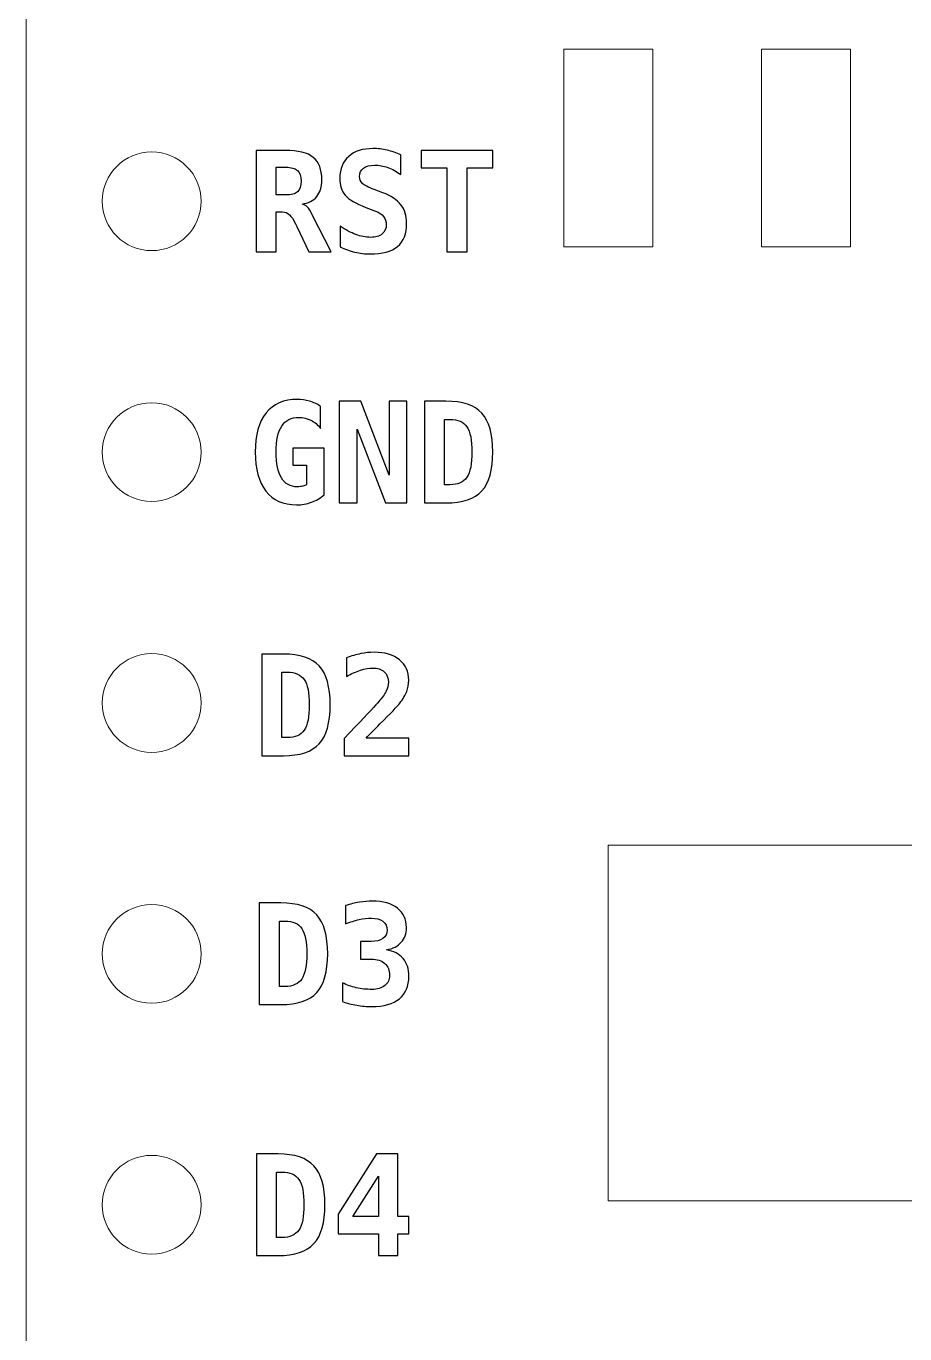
# Model space of a CAD drawing. Header units: centimetres. Extents: x -11.47 to -9.52, y -17.21 to -11.84.
# Drawn here: x -11.389 to -10.5, y -14.527 to -13.203 of the extents above; entities that cross this region are included whole.
import ezdxf

# ---------------------------------------------------------------- set-up
doc = ezdxf.new("R2010")
doc.units = ezdxf.units.CM
doc.header["$MEASUREMENT"] = 0
doc.layers.add('Layer 1', color=7, linetype='Continuous')

msp = doc.modelspace()

# ---------------------------------------------------------------- linework, layer by layer
at = {"layer": 'Layer 1', "lineweight": 20}
for points in [[(-10.845, -13.426), (-10.755, -13.426), (-10.755, -13.226), (-10.845, -13.226), (-10.845, -13.426)], [(-10.645, -13.426), (-10.555, -13.426), (-10.555, -13.226), (-10.645, -13.226), (-10.645, -13.426)]]:
    msp.add_lwpolyline(points, close=True, dxfattribs=at)
at = {"layer": 'Layer 1', "color": 7, "lineweight": 20}
msp.add_open_spline([(-9.611, -16.80899), (-9.611, -16.80899), (-11.389, -16.80899), (-11.389, -16.80899), (-11.389, -16.80899), (-11.389, -16.80899), (-11.389, -12.49099), (-11.389, -12.49099), (-11.389, -12.49099), (-11.389, -12.49099), (-9.611, -12.49099), (-9.611, -12.49099), (-9.611, -12.49099), (-9.611, -12.49099), (-9.611, -16.80899), (-9.611, -16.80899)], degree=3, knots=[0, 0, 0, 0, 0.25, 0.25, 0.25, 0.25, 0.5, 0.5, 0.5, 0.5, 0.75, 0.75, 0.75, 0.75, 1, 1, 1, 1], dxfattribs=at)
at = {"layer": 'Layer 1', "lineweight": 20}
for points in [[(-11.26199, -13.42997), (-11.2896, -13.42997), (-11.31199, -13.40758), (-11.31199, -13.37997), (-11.31199, -13.37997), (-11.31199, -13.35236), (-11.2896, -13.32997), (-11.26199, -13.32997), (-11.26199, -13.32997), (-11.23438, -13.32997), (-11.21199, -13.35236), (-11.21199, -13.37997), (-11.21199, -13.37997), (-11.21199, -13.40758), (-11.23438, -13.42997), (-11.26199, -13.42997)], [(-11.26199, -13.68397), (-11.2896, -13.68397), (-11.31199, -13.66158), (-11.31199, -13.63397), (-11.31199, -13.63397), (-11.31199, -13.60636), (-11.2896, -13.58397), (-11.26199, -13.58397), (-11.26199, -13.58397), (-11.23438, -13.58397), (-11.21199, -13.60636), (-11.21199, -13.63397), (-11.21199, -13.63397), (-11.21199, -13.66158), (-11.23438, -13.68397), (-11.26199, -13.68397)], [(-11.26199, -13.93797), (-11.2896, -13.93797), (-11.31199, -13.91558), (-11.31199, -13.88797), (-11.31199, -13.88797), (-11.31199, -13.86036), (-11.2896, -13.83797), (-11.26199, -13.83797), (-11.26199, -13.83797), (-11.23438, -13.83797), (-11.21199, -13.86036), (-11.21199, -13.88797), (-11.21199, -13.88797), (-11.21199, -13.91558), (-11.23438, -13.93797), (-11.26199, -13.93797)], [(-10.20001, -14.39195), (-10.20001, -14.39195), (-10.80001, -14.39195), (-10.80001, -14.39195), (-10.80001, -14.39195), (-10.80001, -14.39195), (-10.80001, -14.03195), (-10.80001, -14.03195), (-10.80001, -14.03195), (-10.80001, -14.03195), (-10.20001, -14.03195), (-10.20001, -14.03195), (-10.20001, -14.03195), (-10.20001, -14.03195), (-10.20001, -14.39195), (-10.20001, -14.39195)], [(-11.26199, -14.19197), (-11.2896, -14.19197), (-11.31199, -14.16958), (-11.31199, -14.14197), (-11.31199, -14.14197), (-11.31199, -14.11436), (-11.2896, -14.09197), (-11.26199, -14.09197), (-11.26199, -14.09197), (-11.23438, -14.09197), (-11.21199, -14.11436), (-11.21199, -14.14197), (-11.21199, -14.14197), (-11.21199, -14.16958), (-11.23438, -14.19197), (-11.26199, -14.19197)], [(-11.26199, -14.44597), (-11.2896, -14.44597), (-11.31199, -14.42358), (-11.31199, -14.39597), (-11.31199, -14.39597), (-11.31199, -14.36836), (-11.2896, -14.34597), (-11.26199, -14.34597), (-11.26199, -14.34597), (-11.23438, -14.34597), (-11.21199, -14.36836), (-11.21199, -14.39597), (-11.21199, -14.39597), (-11.21199, -14.42358), (-11.23438, -14.44597), (-11.26199, -14.44597)]]:
    msp.add_open_spline(points, degree=3, knots=[0, 0, 0, 0, 0.25, 0.25, 0.25, 0.25, 0.5, 0.5, 0.5, 0.5, 0.75, 0.75, 0.75, 0.75, 1, 1, 1, 1], dxfattribs=at)
at = {"layer": 'Layer 1'}
for points, knots in [([(-11.10989, -13.38276), (-11.10787, -13.38316), (-11.10611, -13.38413), (-11.10462, -13.38563), (-11.10462, -13.38563), (-11.10312, -13.38712), (-11.10131, -13.39003), (-11.09914, -13.39434), (-11.09914, -13.39434), (-11.09914, -13.39434), (-11.08052, -13.43133), (-11.08052, -13.43133), (-11.08052, -13.43133), (-11.08052, -13.43133), (-11.10286, -13.43133), (-11.10286, -13.43133), (-11.10286, -13.43133), (-11.10286, -13.43133), (-11.11525, -13.40537), (-11.11525, -13.40537), (-11.11525, -13.40537), (-11.11563, -13.40464), (-11.11613, -13.40363), (-11.11671, -13.40233), (-11.11671, -13.40233), (-11.12033, -13.39457), (-11.12462, -13.39069), (-11.12953, -13.39069), (-11.12953, -13.39069), (-11.12953, -13.39069), (-11.136, -13.39069), (-11.136, -13.39069), (-11.136, -13.39069), (-11.136, -13.39069), (-11.136, -13.43133), (-11.136, -13.43133), (-11.136, -13.43133), (-11.136, -13.43133), (-11.15632, -13.43133), (-11.15632, -13.43133), (-11.15632, -13.43133), (-11.15632, -13.43133), (-11.15632, -13.32846), (-11.15632, -13.32846), (-11.15632, -13.32846), (-11.15632, -13.32846), (-11.12697, -13.32846), (-11.12697, -13.32846), (-11.12697, -13.32846), (-11.11375, -13.32846), (-11.10425, -13.33081), (-11.09849, -13.33549), (-11.09849, -13.33549), (-11.09272, -13.34017), (-11.08983, -13.34779), (-11.08983, -13.35838), (-11.08983, -13.35838), (-11.08983, -13.36543), (-11.09155, -13.37108), (-11.09501, -13.37526), (-11.09501, -13.37526), (-11.09844, -13.37943), (-11.1034, -13.38194), (-11.10989, -13.38276)], [0, 0, 0, 0, 0.0625, 0.0625, 0.0625, 0.0625, 0.125, 0.125, 0.125, 0.125, 0.1875, 0.1875, 0.1875, 0.1875, 0.25, 0.25, 0.25, 0.25, 0.3125, 0.3125, 0.3125, 0.3125, 0.375, 0.375, 0.375, 0.375, 0.4375, 0.4375, 0.4375, 0.4375, 0.5, 0.5, 0.5, 0.5, 0.5625, 0.5625, 0.5625, 0.5625, 0.625, 0.625, 0.625, 0.625, 0.6875, 0.6875, 0.6875, 0.6875, 0.75, 0.75, 0.75, 0.75, 0.8125, 0.8125, 0.8125, 0.8125, 0.875, 0.875, 0.875, 0.875, 0.9375, 0.9375, 0.9375, 0.9375, 1, 1, 1, 1]), ([(-11.0454, -13.3862), (-11.05563, -13.38229), (-11.06257, -13.37818), (-11.06622, -13.3739), (-11.06622, -13.3739), (-11.06984, -13.36959), (-11.07165, -13.36383), (-11.07165, -13.35657), (-11.07165, -13.35657), (-11.07165, -13.34725), (-11.06866, -13.33991), (-11.06269, -13.3346), (-11.06269, -13.3346), (-11.05672, -13.32926), (-11.04853, -13.3266), (-11.03809, -13.3266), (-11.03809, -13.3266), (-11.03336, -13.3266), (-11.02864, -13.32714), (-11.02391, -13.32823), (-11.02391, -13.32823), (-11.01916, -13.32931), (-11.01448, -13.33088), (-11.00984, -13.333), (-11.00984, -13.333), (-11.00984, -13.333), (-11.00984, -13.35285), (-11.00984, -13.35285), (-11.00984, -13.35285), (-11.01422, -13.34977), (-11.01864, -13.34744), (-11.02313, -13.34582), (-11.02313, -13.34582), (-11.02765, -13.34422), (-11.03209, -13.34342), (-11.03651, -13.34342), (-11.03651, -13.34342), (-11.04143, -13.34342), (-11.04519, -13.34441), (-11.0478, -13.34638), (-11.0478, -13.34638), (-11.05041, -13.34836), (-11.05173, -13.35118), (-11.05173, -13.35485), (-11.05173, -13.35485), (-11.05173, -13.35769), (-11.05077, -13.36005), (-11.04886, -13.3619), (-11.04886, -13.3619), (-11.04696, -13.36376), (-11.04298, -13.36583), (-11.03691, -13.36807), (-11.03691, -13.36807), (-11.03691, -13.36807), (-11.02816, -13.37138), (-11.02816, -13.37138), (-11.02816, -13.37138), (-11.01991, -13.37442), (-11.01382, -13.37844), (-11.00991, -13.38345), (-11.00991, -13.38345), (-11.00601, -13.38846), (-11.00406, -13.39476), (-11.00406, -13.40238), (-11.00406, -13.40238), (-11.00406, -13.41277), (-11.00712, -13.42051), (-11.01325, -13.42564), (-11.01325, -13.42564), (-11.01939, -13.43077), (-11.02866, -13.43333), (-11.04105, -13.43333), (-11.04105, -13.43333), (-11.04616, -13.43333), (-11.05126, -13.43272), (-11.05639, -13.43149), (-11.05639, -13.43149), (-11.06149, -13.43027), (-11.06645, -13.42848), (-11.07123, -13.42609), (-11.07123, -13.42609), (-11.07123, -13.42609), (-11.07123, -13.40506), (-11.07123, -13.40506), (-11.07123, -13.40506), (-11.06582, -13.40892), (-11.06055, -13.41181), (-11.05549, -13.41369), (-11.05549, -13.41369), (-11.05041, -13.41557), (-11.0454, -13.41651), (-11.04044, -13.41651), (-11.04044, -13.41651), (-11.03543, -13.41651), (-11.03155, -13.41538), (-11.0288, -13.4131), (-11.0288, -13.4131), (-11.02605, -13.41082), (-11.02466, -13.40765), (-11.02466, -13.40355), (-11.02466, -13.40355), (-11.02466, -13.40047), (-11.02558, -13.39777), (-11.02741, -13.39546), (-11.02741, -13.39546), (-11.02925, -13.39314), (-11.0319, -13.3913), (-11.03541, -13.38998), (-11.03541, -13.38998), (-11.03541, -13.38998), (-11.0454, -13.3862), (-11.0454, -13.3862)], [0, 0, 0, 0, 0.0357143, 0.0357143, 0.0357143, 0.0357143, 0.0714286, 0.0714286, 0.0714286, 0.0714286, 0.1071429, 0.1071429, 0.1071429, 0.1071429, 0.1428571, 0.1428571, 0.1428571, 0.1428571, 0.1785714, 0.1785714, 0.1785714, 0.1785714, 0.2142857, 0.2142857, 0.2142857, 0.2142857, 0.25, 0.25, 0.25, 0.25, 0.2857143, 0.2857143, 0.2857143, 0.2857143, 0.3214286, 0.3214286, 0.3214286, 0.3214286, 0.3571429, 0.3571429, 0.3571429, 0.3571429, 0.3928571, 0.3928571, 0.3928571, 0.3928571, 0.4285714, 0.4285714, 0.4285714, 0.4285714, 0.4642857, 0.4642857, 0.4642857, 0.4642857, 0.5, 0.5, 0.5, 0.5, 0.5357143, 0.5357143, 0.5357143, 0.5357143, 0.5714286, 0.5714286, 0.5714286, 0.5714286, 0.6071429, 0.6071429, 0.6071429, 0.6071429, 0.6428571, 0.6428571, 0.6428571, 0.6428571, 0.6785714, 0.6785714, 0.6785714, 0.6785714, 0.7142857, 0.7142857, 0.7142857, 0.7142857, 0.75, 0.75, 0.75, 0.75, 0.7857143, 0.7857143, 0.7857143, 0.7857143, 0.8214286, 0.8214286, 0.8214286, 0.8214286, 0.8571429, 0.8571429, 0.8571429, 0.8571429, 0.8928571, 0.8928571, 0.8928571, 0.8928571, 0.9285714, 0.9285714, 0.9285714, 0.9285714, 0.9642857, 0.9642857, 0.9642857, 0.9642857, 1, 1, 1, 1]), ([(-10.94296, -13.43133), (-10.94296, -13.43133), (-10.96328, -13.43133), (-10.96328, -13.43133), (-10.96328, -13.43133), (-10.96328, -13.43133), (-10.96328, -13.34624), (-10.96328, -13.34624), (-10.96328, -13.34624), (-10.96328, -13.34624), (-10.98938, -13.34624), (-10.98938, -13.34624), (-10.98938, -13.34624), (-10.98938, -13.34624), (-10.98938, -13.32846), (-10.98938, -13.32846), (-10.98938, -13.32846), (-10.98938, -13.32846), (-10.91685, -13.32846), (-10.91685, -13.32846), (-10.91685, -13.32846), (-10.91685, -13.32846), (-10.91685, -13.34624), (-10.91685, -13.34624), (-10.91685, -13.34624), (-10.91685, -13.34624), (-10.94296, -13.34624), (-10.94296, -13.34624), (-10.94296, -13.34624), (-10.94296, -13.34624), (-10.94296, -13.43133), (-10.94296, -13.43133)], [0, 0, 0, 0, 0.125, 0.125, 0.125, 0.125, 0.25, 0.25, 0.25, 0.25, 0.375, 0.375, 0.375, 0.375, 0.5, 0.5, 0.5, 0.5, 0.625, 0.625, 0.625, 0.625, 0.75, 0.75, 0.75, 0.75, 0.875, 0.875, 0.875, 0.875, 1, 1, 1, 1]), ([(-11.136, -13.34556), (-11.136, -13.34556), (-11.136, -13.37359), (-11.136, -13.37359), (-11.136, -13.37359), (-11.136, -13.37359), (-11.12643, -13.37359), (-11.12643, -13.37359), (-11.12643, -13.37359), (-11.12088, -13.37359), (-11.11688, -13.37251), (-11.11448, -13.37032), (-11.11448, -13.37032), (-11.11206, -13.36814), (-11.11086, -13.36454), (-11.11086, -13.35955), (-11.11086, -13.35955), (-11.11086, -13.35454), (-11.11206, -13.35094), (-11.11443, -13.3488), (-11.11443, -13.3488), (-11.11683, -13.34664), (-11.12083, -13.34556), (-11.12643, -13.34556), (-11.12643, -13.34556), (-11.12643, -13.34556), (-11.136, -13.34556), (-11.136, -13.34556)], [0, 0, 0, 0, 0.1428571, 0.1428571, 0.1428571, 0.1428571, 0.2857143, 0.2857143, 0.2857143, 0.2857143, 0.4285714, 0.4285714, 0.4285714, 0.4285714, 0.5714286, 0.5714286, 0.5714286, 0.5714286, 0.7142857, 0.7142857, 0.7142857, 0.7142857, 0.8571429, 0.8571429, 0.8571429, 0.8571429, 1, 1, 1, 1]), ([(-11.10526, -13.66673), (-11.10526, -13.66673), (-11.10526, -13.64711), (-11.10526, -13.64711), (-11.10526, -13.64711), (-11.10526, -13.64711), (-11.11918, -13.64711), (-11.11918, -13.64711), (-11.11918, -13.64711), (-11.11918, -13.64711), (-11.11918, -13.63001), (-11.11918, -13.63001), (-11.11918, -13.63001), (-11.11918, -13.63001), (-11.08748, -13.63001), (-11.08748, -13.63001), (-11.08748, -13.63001), (-11.08748, -13.63001), (-11.08748, -13.67715), (-11.08748, -13.67715), (-11.08748, -13.67715), (-11.09138, -13.68049), (-11.09569, -13.68303), (-11.10039, -13.68474), (-11.10039, -13.68474), (-11.10512, -13.68646), (-11.11015, -13.68733), (-11.11551, -13.68733), (-11.11551, -13.68733), (-11.12885, -13.68733), (-11.13913, -13.6827), (-11.14639, -13.67345), (-11.14639, -13.67345), (-11.15366, -13.66419), (-11.15728, -13.65104), (-11.15728, -13.63399), (-11.15728, -13.63399), (-11.15728, -13.61668), (-11.15361, -13.60346), (-11.1463, -13.59431), (-11.1463, -13.59431), (-11.13896, -13.58517), (-11.12838, -13.5806), (-11.11455, -13.5806), (-11.11455, -13.5806), (-11.11041, -13.5806), (-11.10637, -13.58119), (-11.10237, -13.58237), (-11.10237, -13.58237), (-11.09837, -13.58352), (-11.09461, -13.58521), (-11.09113, -13.58742), (-11.09113, -13.58742), (-11.09113, -13.58742), (-11.09113, -13.60995), (-11.09113, -13.60995), (-11.09113, -13.60995), (-11.09397, -13.60628), (-11.09724, -13.60351), (-11.10096, -13.60165), (-11.10096, -13.60165), (-11.10465, -13.59979), (-11.10869, -13.59885), (-11.11312, -13.59885), (-11.11312, -13.59885), (-11.12083, -13.59885), (-11.12662, -13.60177), (-11.13043, -13.60758), (-11.13043, -13.60758), (-11.13424, -13.61339), (-11.13614, -13.62218), (-11.13614, -13.63399), (-11.13614, -13.63399), (-11.13614, -13.64544), (-11.13431, -13.65414), (-11.13064, -13.66012), (-11.13064, -13.66012), (-11.12694, -13.66609), (-11.12161, -13.66908), (-11.11457, -13.66908), (-11.11457, -13.66908), (-11.11246, -13.66908), (-11.11062, -13.66889), (-11.10905, -13.66849), (-11.10905, -13.66849), (-11.10749, -13.66811), (-11.10622, -13.66753), (-11.10526, -13.66673)], [0, 0, 0, 0, 0.0454545, 0.0454545, 0.0454545, 0.0454545, 0.0909091, 0.0909091, 0.0909091, 0.0909091, 0.1363636, 0.1363636, 0.1363636, 0.1363636, 0.1818182, 0.1818182, 0.1818182, 0.1818182, 0.2272727, 0.2272727, 0.2272727, 0.2272727, 0.2727273, 0.2727273, 0.2727273, 0.2727273, 0.3181818, 0.3181818, 0.3181818, 0.3181818, 0.3636364, 0.3636364, 0.3636364, 0.3636364, 0.4090909, 0.4090909, 0.4090909, 0.4090909, 0.4545455, 0.4545455, 0.4545455, 0.4545455, 0.5, 0.5, 0.5, 0.5, 0.5454545, 0.5454545, 0.5454545, 0.5454545, 0.5909091, 0.5909091, 0.5909091, 0.5909091, 0.6363636, 0.6363636, 0.6363636, 0.6363636, 0.6818182, 0.6818182, 0.6818182, 0.6818182, 0.7272727, 0.7272727, 0.7272727, 0.7272727, 0.7727273, 0.7727273, 0.7727273, 0.7727273, 0.8181818, 0.8181818, 0.8181818, 0.8181818, 0.8636364, 0.8636364, 0.8636364, 0.8636364, 0.9090909, 0.9090909, 0.9090909, 0.9090909, 0.9545455, 0.9545455, 0.9545455, 0.9545455, 1, 1, 1, 1]), ([(-11.07219, -13.58246), (-11.07219, -13.58246), (-11.05034, -13.58246), (-11.05034, -13.58246), (-11.05034, -13.58246), (-11.05034, -13.58246), (-11.0217, -13.65723), (-11.0217, -13.65723), (-11.0217, -13.65723), (-11.0217, -13.65723), (-11.0217, -13.58246), (-11.0217, -13.58246), (-11.0217, -13.58246), (-11.0217, -13.58246), (-11.00378, -13.58246), (-11.00378, -13.58246), (-11.00378, -13.58246), (-11.00378, -13.58246), (-11.00378, -13.68533), (-11.00378, -13.68533), (-11.00378, -13.68533), (-11.00378, -13.68533), (-11.02548, -13.68533), (-11.02548, -13.68533), (-11.02548, -13.68533), (-11.02548, -13.68533), (-11.05427, -13.61057), (-11.05427, -13.61057), (-11.05427, -13.61057), (-11.05427, -13.61057), (-11.05427, -13.68533), (-11.05427, -13.68533), (-11.05427, -13.68533), (-11.05427, -13.68533), (-11.07219, -13.68533), (-11.07219, -13.68533), (-11.07219, -13.68533), (-11.07219, -13.68533), (-11.07219, -13.58246), (-11.07219, -13.58246)], [0, 0, 0, 0, 0.1, 0.1, 0.1, 0.1, 0.2, 0.2, 0.2, 0.2, 0.3, 0.3, 0.3, 0.3, 0.4, 0.4, 0.4, 0.4, 0.5, 0.5, 0.5, 0.5, 0.6, 0.6, 0.6, 0.6, 0.7, 0.7, 0.7, 0.7, 0.8, 0.8, 0.8, 0.8, 0.9, 0.9, 0.9, 0.9, 1, 1, 1, 1]), ([(-10.98602, -13.58246), (-10.98602, -13.58246), (-10.96424, -13.58246), (-10.96424, -13.58246), (-10.96424, -13.58246), (-10.94745, -13.58246), (-10.93534, -13.58646), (-10.92795, -13.59448), (-10.92795, -13.59448), (-10.92054, -13.6025), (-10.91685, -13.6156), (-10.91685, -13.6338), (-10.91685, -13.6338), (-10.91685, -13.65203), (-10.92054, -13.66517), (-10.92795, -13.67324), (-10.92795, -13.67324), (-10.93534, -13.68131), (-10.94745, -13.68533), (-10.96424, -13.68533), (-10.96424, -13.68533), (-10.96424, -13.68533), (-10.98602, -13.68533), (-10.98602, -13.68533), (-10.98602, -13.68533), (-10.98602, -13.68533), (-10.98602, -13.58246), (-10.98602, -13.58246)], [0, 0, 0, 0, 0.1428571, 0.1428571, 0.1428571, 0.1428571, 0.2857143, 0.2857143, 0.2857143, 0.2857143, 0.4285714, 0.4285714, 0.4285714, 0.4285714, 0.5714286, 0.5714286, 0.5714286, 0.5714286, 0.7142857, 0.7142857, 0.7142857, 0.7142857, 0.8571429, 0.8571429, 0.8571429, 0.8571429, 1, 1, 1, 1]), ([(-10.9657, -13.60078), (-10.9657, -13.60078), (-10.9657, -13.66701), (-10.9657, -13.66701), (-10.9657, -13.66701), (-10.9657, -13.66701), (-10.9602, -13.66701), (-10.9602, -13.66701), (-10.9602, -13.66701), (-10.9522, -13.66701), (-10.94648, -13.66449), (-10.9431, -13.65946), (-10.9431, -13.65946), (-10.93969, -13.65443), (-10.93799, -13.64587), (-10.93799, -13.6338), (-10.93799, -13.6338), (-10.93799, -13.62181), (-10.93969, -13.61329), (-10.9431, -13.60828), (-10.9431, -13.60828), (-10.94648, -13.60327), (-10.9522, -13.60078), (-10.9602, -13.60078), (-10.9602, -13.60078), (-10.9602, -13.60078), (-10.9657, -13.60078), (-10.9657, -13.60078)], [0, 0, 0, 0, 0.1428571, 0.1428571, 0.1428571, 0.1428571, 0.2857143, 0.2857143, 0.2857143, 0.2857143, 0.4285714, 0.4285714, 0.4285714, 0.4285714, 0.5714286, 0.5714286, 0.5714286, 0.5714286, 0.7142857, 0.7142857, 0.7142857, 0.7142857, 0.8571429, 0.8571429, 0.8571429, 0.8571429, 1, 1, 1, 1]), ([(-11.15057, -13.83846), (-11.15057, -13.83846), (-11.12879, -13.83846), (-11.12879, -13.83846), (-11.12879, -13.83846), (-11.112, -13.83846), (-11.09989, -13.84246), (-11.0925, -13.85048), (-11.0925, -13.85048), (-11.08509, -13.8585), (-11.0814, -13.8716), (-11.0814, -13.8898), (-11.0814, -13.8898), (-11.0814, -13.90803), (-11.08509, -13.92117), (-11.0925, -13.92924), (-11.0925, -13.92924), (-11.09989, -13.93731), (-11.112, -13.94133), (-11.12879, -13.94133), (-11.12879, -13.94133), (-11.12879, -13.94133), (-11.15057, -13.94133), (-11.15057, -13.94133), (-11.15057, -13.94133), (-11.15057, -13.94133), (-11.15057, -13.83846), (-11.15057, -13.83846)], [0, 0, 0, 0, 0.1428571, 0.1428571, 0.1428571, 0.1428571, 0.2857143, 0.2857143, 0.2857143, 0.2857143, 0.4285714, 0.4285714, 0.4285714, 0.4285714, 0.5714286, 0.5714286, 0.5714286, 0.5714286, 0.7142857, 0.7142857, 0.7142857, 0.7142857, 0.8571429, 0.8571429, 0.8571429, 0.8571429, 1, 1, 1, 1]), ([(-11.04516, -13.92341), (-11.04516, -13.92341), (-11.00181, -13.92341), (-11.00181, -13.92341), (-11.00181, -13.92341), (-11.00181, -13.92341), (-11.00181, -13.94133), (-11.00181, -13.94133), (-11.00181, -13.94133), (-11.00181, -13.94133), (-11.06712, -13.94133), (-11.06712, -13.94133), (-11.06712, -13.94133), (-11.06712, -13.94133), (-11.06712, -13.92395), (-11.06712, -13.92395), (-11.06712, -13.92395), (-11.06712, -13.92395), (-11.05609, -13.91226), (-11.05609, -13.91226), (-11.05609, -13.91226), (-11.04302, -13.89834), (-11.03507, -13.88978), (-11.03227, -13.88656), (-11.03227, -13.88656), (-11.02884, -13.8826), (-11.02634, -13.8791), (-11.02484, -13.87604), (-11.02484, -13.87604), (-11.02331, -13.87299), (-11.02256, -13.86998), (-11.02256, -13.86699), (-11.02256, -13.86699), (-11.02256, -13.8624), (-11.02394, -13.85885), (-11.02672, -13.85636), (-11.02672, -13.85636), (-11.02949, -13.85384), (-11.03345, -13.8526), (-11.03853, -13.8526), (-11.03853, -13.8526), (-11.04217, -13.8526), (-11.04624, -13.85332), (-11.05076, -13.85476), (-11.05076, -13.85476), (-11.05529, -13.85622), (-11.06, -13.85831), (-11.06491, -13.86106), (-11.06491, -13.86106), (-11.06491, -13.86106), (-11.06491, -13.84211), (-11.06491, -13.84211), (-11.06491, -13.84211), (-11.06, -13.84032), (-11.0552, -13.83895), (-11.05047, -13.83801), (-11.05047, -13.83801), (-11.04577, -13.83707), (-11.04125, -13.8366), (-11.03695, -13.8366), (-11.03695, -13.8366), (-11.02606, -13.8366), (-11.0175, -13.83914), (-11.01129, -13.84422), (-11.01129, -13.84422), (-11.00506, -13.84928), (-11.00196, -13.85622), (-11.00196, -13.86499), (-11.00196, -13.86499), (-11.00196, -13.86903), (-11.00264, -13.87282), (-11.00398, -13.87635), (-11.00398, -13.87635), (-11.00534, -13.8799), (-11.00767, -13.88383), (-11.01099, -13.88813), (-11.01099, -13.88813), (-11.01341, -13.89126), (-11.02009, -13.89829), (-11.03102, -13.90923), (-11.03102, -13.90923), (-11.03695, -13.91513), (-11.04165, -13.91988), (-11.04516, -13.92341)], [0, 0, 0, 0, 0.047619, 0.047619, 0.047619, 0.047619, 0.0952381, 0.0952381, 0.0952381, 0.0952381, 0.1428571, 0.1428571, 0.1428571, 0.1428571, 0.1904762, 0.1904762, 0.1904762, 0.1904762, 0.2380952, 0.2380952, 0.2380952, 0.2380952, 0.2857143, 0.2857143, 0.2857143, 0.2857143, 0.3333333, 0.3333333, 0.3333333, 0.3333333, 0.3809524, 0.3809524, 0.3809524, 0.3809524, 0.4285714, 0.4285714, 0.4285714, 0.4285714, 0.4761905, 0.4761905, 0.4761905, 0.4761905, 0.5238095, 0.5238095, 0.5238095, 0.5238095, 0.5714286, 0.5714286, 0.5714286, 0.5714286, 0.6190476, 0.6190476, 0.6190476, 0.6190476, 0.6666667, 0.6666667, 0.6666667, 0.6666667, 0.7142857, 0.7142857, 0.7142857, 0.7142857, 0.7619048, 0.7619048, 0.7619048, 0.7619048, 0.8095238, 0.8095238, 0.8095238, 0.8095238, 0.8571429, 0.8571429, 0.8571429, 0.8571429, 0.9047619, 0.9047619, 0.9047619, 0.9047619, 0.952381, 0.952381, 0.952381, 0.952381, 1, 1, 1, 1]), ([(-11.13025, -13.85678), (-11.13025, -13.85678), (-11.13025, -13.92301), (-11.13025, -13.92301), (-11.13025, -13.92301), (-11.13025, -13.92301), (-11.12475, -13.92301), (-11.12475, -13.92301), (-11.12475, -13.92301), (-11.11675, -13.92301), (-11.11103, -13.92049), (-11.10765, -13.91546), (-11.10765, -13.91546), (-11.10424, -13.91043), (-11.10254, -13.90187), (-11.10254, -13.8898), (-11.10254, -13.8898), (-11.10254, -13.87781), (-11.10424, -13.86929), (-11.10765, -13.86428), (-11.10765, -13.86428), (-11.11103, -13.85927), (-11.11675, -13.85678), (-11.12475, -13.85678), (-11.12475, -13.85678), (-11.12475, -13.85678), (-11.13025, -13.85678), (-11.13025, -13.85678)], [0, 0, 0, 0, 0.1428571, 0.1428571, 0.1428571, 0.1428571, 0.2857143, 0.2857143, 0.2857143, 0.2857143, 0.4285714, 0.4285714, 0.4285714, 0.4285714, 0.5714286, 0.5714286, 0.5714286, 0.5714286, 0.7142857, 0.7142857, 0.7142857, 0.7142857, 0.8571429, 0.8571429, 0.8571429, 0.8571429, 1, 1, 1, 1]), ([(-11.15311, -14.09046), (-11.15311, -14.09046), (-11.13133, -14.09046), (-11.13133, -14.09046), (-11.13133, -14.09046), (-11.11454, -14.09046), (-11.10243, -14.09446), (-11.09504, -14.10248), (-11.09504, -14.10248), (-11.08763, -14.1105), (-11.08394, -14.1236), (-11.08394, -14.1418), (-11.08394, -14.1418), (-11.08394, -14.16003), (-11.08763, -14.17317), (-11.09504, -14.18124), (-11.09504, -14.18124), (-11.10243, -14.18931), (-11.11454, -14.19333), (-11.13133, -14.19333), (-11.13133, -14.19333), (-11.13133, -14.19333), (-11.15311, -14.19333), (-11.15311, -14.19333), (-11.15311, -14.19333), (-11.15311, -14.19333), (-11.15311, -14.09046), (-11.15311, -14.09046)], [0, 0, 0, 0, 0.1428571, 0.1428571, 0.1428571, 0.1428571, 0.2857143, 0.2857143, 0.2857143, 0.2857143, 0.4285714, 0.4285714, 0.4285714, 0.4285714, 0.5714286, 0.5714286, 0.5714286, 0.5714286, 0.7142857, 0.7142857, 0.7142857, 0.7142857, 0.8571429, 0.8571429, 0.8571429, 0.8571429, 1, 1, 1, 1]), ([(-11.03977, -14.1473), (-11.03977, -14.1473), (-11.05066, -14.1473), (-11.05066, -14.1473), (-11.05066, -14.1473), (-11.05066, -14.1473), (-11.05066, -14.12938), (-11.05066, -14.12938), (-11.05066, -14.12938), (-11.05066, -14.12938), (-11.03977, -14.12938), (-11.03977, -14.12938), (-11.03977, -14.12938), (-11.03474, -14.12938), (-11.03081, -14.1284), (-11.02804, -14.1264), (-11.02804, -14.1264), (-11.02526, -14.1244), (-11.02387, -14.12158), (-11.02387, -14.11795), (-11.02387, -14.11795), (-11.02387, -14.11414), (-11.02526, -14.11116), (-11.02804, -14.10902), (-11.02804, -14.10902), (-11.03081, -14.10688), (-11.03474, -14.10582), (-11.03977, -14.10582), (-11.03977, -14.10582), (-11.04363, -14.10582), (-11.04777, -14.10631), (-11.05217, -14.10728), (-11.05217, -14.10728), (-11.05659, -14.10824), (-11.06115, -14.10965), (-11.06588, -14.11149), (-11.06588, -14.11149), (-11.06588, -14.11149), (-11.06588, -14.09302), (-11.06588, -14.09302), (-11.06588, -14.09302), (-11.06115, -14.09159), (-11.05649, -14.09051), (-11.05191, -14.08973), (-11.05191, -14.08973), (-11.0473, -14.08898), (-11.0429, -14.0886), (-11.03867, -14.0886), (-11.03867, -14.0886), (-11.02783, -14.0886), (-11.01938, -14.09098), (-11.01334, -14.09571), (-11.01334, -14.09571), (-11.00727, -14.10043), (-11.00424, -14.10695), (-11.00424, -14.11527), (-11.00424, -14.11527), (-11.00424, -14.12136), (-11.00598, -14.12637), (-11.00948, -14.13025), (-11.00948, -14.13025), (-11.01296, -14.13413), (-11.01795, -14.13667), (-11.02442, -14.13785), (-11.02442, -14.13785), (-11.01708, -14.13914), (-11.01146, -14.14208), (-11.0076, -14.14665), (-11.0076, -14.14665), (-11.00374, -14.15121), (-11.00181, -14.15723), (-11.00181, -14.16466), (-11.00181, -14.16466), (-11.00181, -14.17463), (-11.00501, -14.18223), (-11.01139, -14.18747), (-11.01139, -14.18747), (-11.01778, -14.19272), (-11.02705, -14.19533), (-11.03923, -14.19533), (-11.03923, -14.19533), (-11.04441, -14.19533), (-11.04951, -14.19488), (-11.05454, -14.19401), (-11.05454, -14.19401), (-11.05957, -14.19314), (-11.0644, -14.19187), (-11.06898, -14.19023), (-11.06898, -14.19023), (-11.06898, -14.19023), (-11.06898, -14.17134), (-11.06898, -14.17134), (-11.06898, -14.17134), (-11.06465, -14.1735), (-11.06, -14.17515), (-11.05499, -14.17628), (-11.05499, -14.17628), (-11.05, -14.17741), (-11.04473, -14.17797), (-11.03923, -14.17797), (-11.03923, -14.17797), (-11.0337, -14.17797), (-11.02935, -14.1767), (-11.02613, -14.17414), (-11.02613, -14.17414), (-11.02291, -14.1716), (-11.02131, -14.16817), (-11.02131, -14.16384), (-11.02131, -14.16384), (-11.02131, -14.15857), (-11.02291, -14.15448), (-11.02613, -14.15161), (-11.02613, -14.15161), (-11.02935, -14.14874), (-11.03389, -14.1473), (-11.03977, -14.1473)], [0, 0, 0, 0, 0.0344828, 0.0344828, 0.0344828, 0.0344828, 0.0689655, 0.0689655, 0.0689655, 0.0689655, 0.1034483, 0.1034483, 0.1034483, 0.1034483, 0.137931, 0.137931, 0.137931, 0.137931, 0.1724138, 0.1724138, 0.1724138, 0.1724138, 0.2068966, 0.2068966, 0.2068966, 0.2068966, 0.2413793, 0.2413793, 0.2413793, 0.2413793, 0.2758621, 0.2758621, 0.2758621, 0.2758621, 0.3103448, 0.3103448, 0.3103448, 0.3103448, 0.3448276, 0.3448276, 0.3448276, 0.3448276, 0.3793103, 0.3793103, 0.3793103, 0.3793103, 0.4137931, 0.4137931, 0.4137931, 0.4137931, 0.4482759, 0.4482759, 0.4482759, 0.4482759, 0.4827586, 0.4827586, 0.4827586, 0.4827586, 0.5172414, 0.5172414, 0.5172414, 0.5172414, 0.5517241, 0.5517241, 0.5517241, 0.5517241, 0.5862069, 0.5862069, 0.5862069, 0.5862069, 0.6206897, 0.6206897, 0.6206897, 0.6206897, 0.6551724, 0.6551724, 0.6551724, 0.6551724, 0.6896552, 0.6896552, 0.6896552, 0.6896552, 0.7241379, 0.7241379, 0.7241379, 0.7241379, 0.7586207, 0.7586207, 0.7586207, 0.7586207, 0.7931034, 0.7931034, 0.7931034, 0.7931034, 0.8275862, 0.8275862, 0.8275862, 0.8275862, 0.862069, 0.862069, 0.862069, 0.862069, 0.8965517, 0.8965517, 0.8965517, 0.8965517, 0.9310345, 0.9310345, 0.9310345, 0.9310345, 0.9655172, 0.9655172, 0.9655172, 0.9655172, 1, 1, 1, 1]), ([(-11.13279, -14.10878), (-11.13279, -14.10878), (-11.13279, -14.17501), (-11.13279, -14.17501), (-11.13279, -14.17501), (-11.13279, -14.17501), (-11.12729, -14.17501), (-11.12729, -14.17501), (-11.12729, -14.17501), (-11.11929, -14.17501), (-11.11357, -14.17249), (-11.11019, -14.16746), (-11.11019, -14.16746), (-11.10678, -14.16243), (-11.10508, -14.15387), (-11.10508, -14.1418), (-11.10508, -14.1418), (-11.10508, -14.12981), (-11.10678, -14.12129), (-11.11019, -14.11628), (-11.11019, -14.11628), (-11.11357, -14.11127), (-11.11929, -14.10878), (-11.12729, -14.10878), (-11.12729, -14.10878), (-11.12729, -14.10878), (-11.13279, -14.10878), (-11.13279, -14.10878)], [0, 0, 0, 0, 0.1428571, 0.1428571, 0.1428571, 0.1428571, 0.2857143, 0.2857143, 0.2857143, 0.2857143, 0.4285714, 0.4285714, 0.4285714, 0.4285714, 0.5714286, 0.5714286, 0.5714286, 0.5714286, 0.7142857, 0.7142857, 0.7142857, 0.7142857, 0.8571429, 0.8571429, 0.8571429, 0.8571429, 1, 1, 1, 1]), ([(-11.15595, -14.3446), (-11.15595, -14.3446), (-11.13417, -14.3446), (-11.13417, -14.3446), (-11.13417, -14.3446), (-11.11738, -14.3446), (-11.10527, -14.3486), (-11.09788, -14.35662), (-11.09788, -14.35662), (-11.09047, -14.36464), (-11.08678, -14.37774), (-11.08678, -14.39594), (-11.08678, -14.39594), (-11.08678, -14.41417), (-11.09047, -14.42731), (-11.09788, -14.43538), (-11.09788, -14.43538), (-11.10527, -14.44345), (-11.11738, -14.44747), (-11.13417, -14.44747), (-11.13417, -14.44747), (-11.13417, -14.44747), (-11.15595, -14.44747), (-11.15595, -14.44747), (-11.15595, -14.44747), (-11.15595, -14.44747), (-11.15595, -14.3446), (-11.15595, -14.3446)], [0, 0, 0, 0, 0.1428571, 0.1428571, 0.1428571, 0.1428571, 0.2857143, 0.2857143, 0.2857143, 0.2857143, 0.4285714, 0.4285714, 0.4285714, 0.4285714, 0.5714286, 0.5714286, 0.5714286, 0.5714286, 0.7142857, 0.7142857, 0.7142857, 0.7142857, 0.8571429, 0.8571429, 0.8571429, 0.8571429, 1, 1, 1, 1]), ([(-11.03438, -14.3446), (-11.03438, -14.3446), (-11.0131, -14.3446), (-11.0131, -14.3446), (-11.0131, -14.3446), (-11.0131, -14.3446), (-11.0131, -14.40784), (-11.0131, -14.40784), (-11.0131, -14.40784), (-11.0131, -14.40784), (-11.00181, -14.40784), (-11.00181, -14.40784), (-11.00181, -14.40784), (-11.00181, -14.40784), (-11.00181, -14.42527), (-11.00181, -14.42527), (-11.00181, -14.42527), (-11.00181, -14.42527), (-11.0131, -14.42527), (-11.0131, -14.42527), (-11.0131, -14.42527), (-11.0131, -14.42527), (-11.0131, -14.44747), (-11.0131, -14.44747), (-11.0131, -14.44747), (-11.0131, -14.44747), (-11.03259, -14.44747), (-11.03259, -14.44747), (-11.03259, -14.44747), (-11.03259, -14.44747), (-11.03259, -14.42527), (-11.03259, -14.42527), (-11.03259, -14.42527), (-11.03259, -14.42527), (-11.0734, -14.42527), (-11.0734, -14.42527), (-11.0734, -14.42527), (-11.0734, -14.42527), (-11.0734, -14.40556), (-11.0734, -14.40556), (-11.0734, -14.40556), (-11.0734, -14.40556), (-11.03438, -14.3446), (-11.03438, -14.3446)], [0, 0, 0, 0, 0.0909091, 0.0909091, 0.0909091, 0.0909091, 0.1818182, 0.1818182, 0.1818182, 0.1818182, 0.2727273, 0.2727273, 0.2727273, 0.2727273, 0.3636364, 0.3636364, 0.3636364, 0.3636364, 0.4545455, 0.4545455, 0.4545455, 0.4545455, 0.5454545, 0.5454545, 0.5454545, 0.5454545, 0.6363636, 0.6363636, 0.6363636, 0.6363636, 0.7272727, 0.7272727, 0.7272727, 0.7272727, 0.8181818, 0.8181818, 0.8181818, 0.8181818, 0.9090909, 0.9090909, 0.9090909, 0.9090909, 1, 1, 1, 1]), ([(-11.13563, -14.36292), (-11.13563, -14.36292), (-11.13563, -14.42915), (-11.13563, -14.42915), (-11.13563, -14.42915), (-11.13563, -14.42915), (-11.13013, -14.42915), (-11.13013, -14.42915), (-11.13013, -14.42915), (-11.12213, -14.42915), (-11.11641, -14.42663), (-11.11303, -14.4216), (-11.11303, -14.4216), (-11.10962, -14.41657), (-11.10792, -14.40801), (-11.10792, -14.39594), (-11.10792, -14.39594), (-11.10792, -14.38395), (-11.10962, -14.37543), (-11.11303, -14.37042), (-11.11303, -14.37042), (-11.11641, -14.36541), (-11.12213, -14.36292), (-11.13013, -14.36292), (-11.13013, -14.36292), (-11.13013, -14.36292), (-11.13563, -14.36292), (-11.13563, -14.36292)], [0, 0, 0, 0, 0.1428571, 0.1428571, 0.1428571, 0.1428571, 0.2857143, 0.2857143, 0.2857143, 0.2857143, 0.4285714, 0.4285714, 0.4285714, 0.4285714, 0.5714286, 0.5714286, 0.5714286, 0.5714286, 0.7142857, 0.7142857, 0.7142857, 0.7142857, 0.8571429, 0.8571429, 0.8571429, 0.8571429, 1, 1, 1, 1]), ([(-11.03259, -14.3672), (-11.03259, -14.3672), (-11.05858, -14.40784), (-11.05858, -14.40784), (-11.05858, -14.40784), (-11.05858, -14.40784), (-11.03259, -14.40784), (-11.03259, -14.40784), (-11.03259, -14.40784), (-11.03259, -14.40784), (-11.03259, -14.3672), (-11.03259, -14.3672)], [0, 0, 0, 0, 0.3333333, 0.3333333, 0.3333333, 0.3333333, 0.6666667, 0.6666667, 0.6666667, 0.6666667, 1, 1, 1, 1])]:
    msp.add_open_spline(points, degree=3, knots=knots, dxfattribs=at)

doc.saveas('drawing.dxf')
